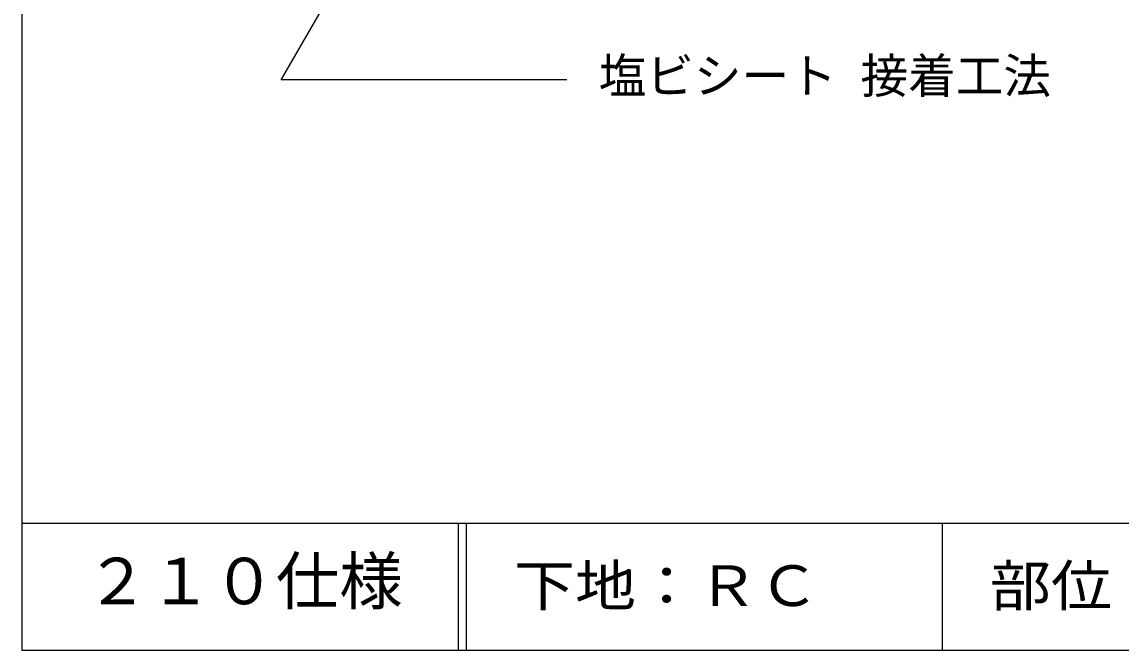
# Model space of a CAD drawing. Units: millimetres, scale not verified. Extents: x -406 to 394, y -616 to 614.
# Drawn here: x -406.2 to -59.9, y 23.5 to 221.3 of the extents above; entities that cross this region are included whole.
import ezdxf
from ezdxf.enums import TextEntityAlignment as Align

# ---------------------------------------------------------------- set-up
doc = ezdxf.new("R2010")
doc.units = ezdxf.units.MM
doc.header["$LTSCALE"] = 5
for name, color, linetype in [('2-A_moji', 7, 'Continuous'), ('F-2', 7, 'Continuous'), ('F-5', 6, 'Continuous'), ('F-7', 1, 'Continuous'), ('F-A', 7, 'Continuous')]:
    doc.layers.add(name, color=color, linetype=linetype)
doc.styles.add('HG丸ｺﾞｼｯｸM-PRO', font='')
doc.styles.add('ＭＳ ゴシック', font='')
doc.styles.get('HG丸ｺﾞｼｯｸM-PRO').set_extended_font_data('HG丸ｺﾞｼｯｸM-PRO')
doc.styles.get('ＭＳ ゴシック').set_extended_font_data('MS Gothic')

msp = doc.modelspace()

# ---------------------------------------------------------------- linework, layer by layer
at = {"layer": '2-A_moji'}
for p, q in [((-324.525, 203.082), (-225.507, 374.588)), ((-234.474, 203.082), (-324.525, 203.082))]:
    msp.add_line(p, q, dxfattribs=at)
at = {"layer": 'F-2'}
msp.add_line((-116.213, 63.521), (-116.213, 23.521), dxfattribs=at)
at = {"layer": 'F-5'}
for p, q in [((-406.213, 63.521), (393.787, 63.521)), ((-268.713, 63.521), (-268.713, 23.521)), ((-266.213, 63.521), (-266.213, 23.521))]:
    msp.add_line(p, q, dxfattribs=at)
at = {"layer": 'F-7'}
for p, q in [((-406.213, 613.521), (-406.213, 23.521)), ((-406.213, 23.521), (393.787, 23.521))]:
    msp.add_line(p, q, dxfattribs=at)

# ---------------------------------------------------------------- texts
at = {"layer": '2-A_moji', "style": 'ＭＳ ゴシック'}
msp.add_text('塩ビシート 接着工法', height=11, dxfattribs=at).set_placement((-224.474, 195.582), align=Align.BOTTOM_LEFT)
at = {"layer": 'F-A', "style": 'HG丸ｺﾞｼｯｸM-PRO'}
msp.add_text('２１０仕様', height=14.66, dxfattribs=at).set_placement((-386.213, 33.521), align=Align.BOTTOM_LEFT)
at = {"layer": 'F-A', "style": 'HG丸ｺﾞｼｯｸM-PRO', "width": 1.1}
for s, p in [('下地：ＲＣ', (-251.213, 33.521)), ('部位：軒先', (-101.213, 33.521))]:
    msp.add_text(s, height=12.83, dxfattribs=at).set_placement(p, align=Align.BOTTOM_LEFT)

doc.saveas('drawing.dxf')
